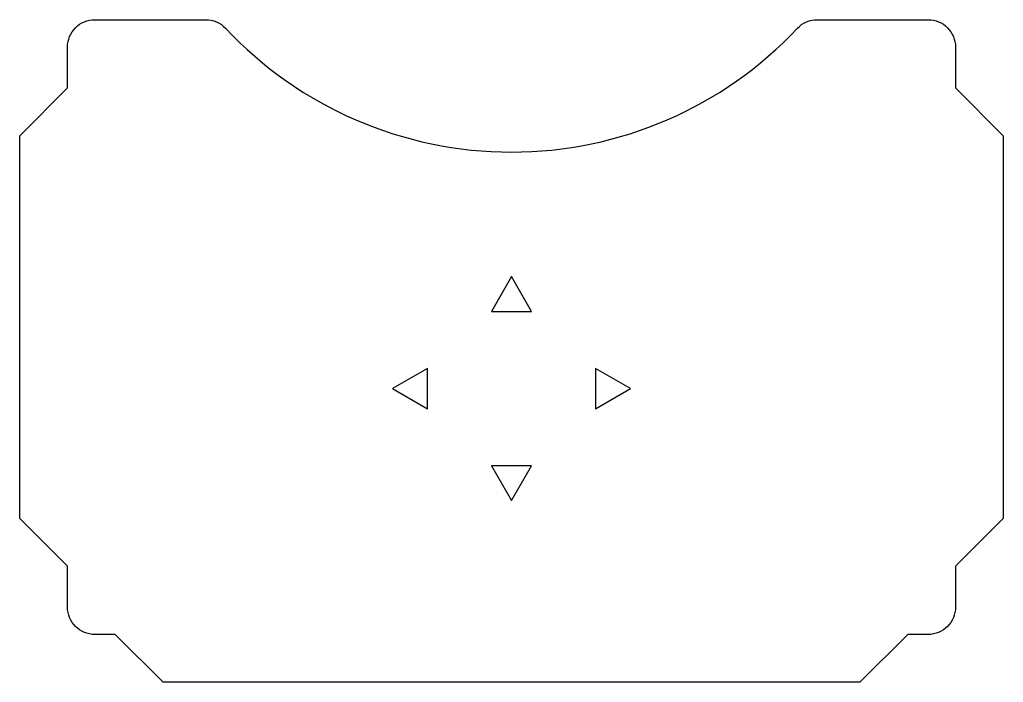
# Model space of a CAD drawing. Header units: millimetres. Extents: x -360 to 360, y -260 to 225.
import ezdxf

# ---------------------------------------------------------------- set-up
doc = ezdxf.new("R2010")
doc.units = ezdxf.units.MM
doc.layers.get('0').update_dxf_attribs({"linetype": 'CONTINUOUS'})

msp = doc.modelspace()

# ---------------------------------------------------------------- linework, layer by layer
msp.add_lwpolyline([(305, 225, -0.414214), (325, 205), (325, 175), (360, 140), (360, -140), (325, -175), (325, -205, -0.414214), (305, -225), (290, -225), (255, -260), (-255, -260), (-290, -225), (-305, -225, -0.414214), (-325, -205), (-325, -175), (-360, -140), (-360, 140), (-325, 175), (-325, 205, -0.414214), (-305, 225), (-223.83, 225, -0.207211), (-209.25, 218.68, 0.433013), (209.25, 218.68, -0.207211), (223.83, 225)], format="xyb", close=True)
for points in [[(-14.72, 11.5), (14.72, 11.5), (0, 37)], [(-87, -45), (-61.5, -59.72), (-61.5, -30.28)], [(87, -45), (61.5, -30.28), (61.5, -59.72)], [(-14.72, -101.5), (0, -127), (14.72, -101.5)]]:
    msp.add_lwpolyline(points, close=True)

doc.saveas('drawing.dxf')
